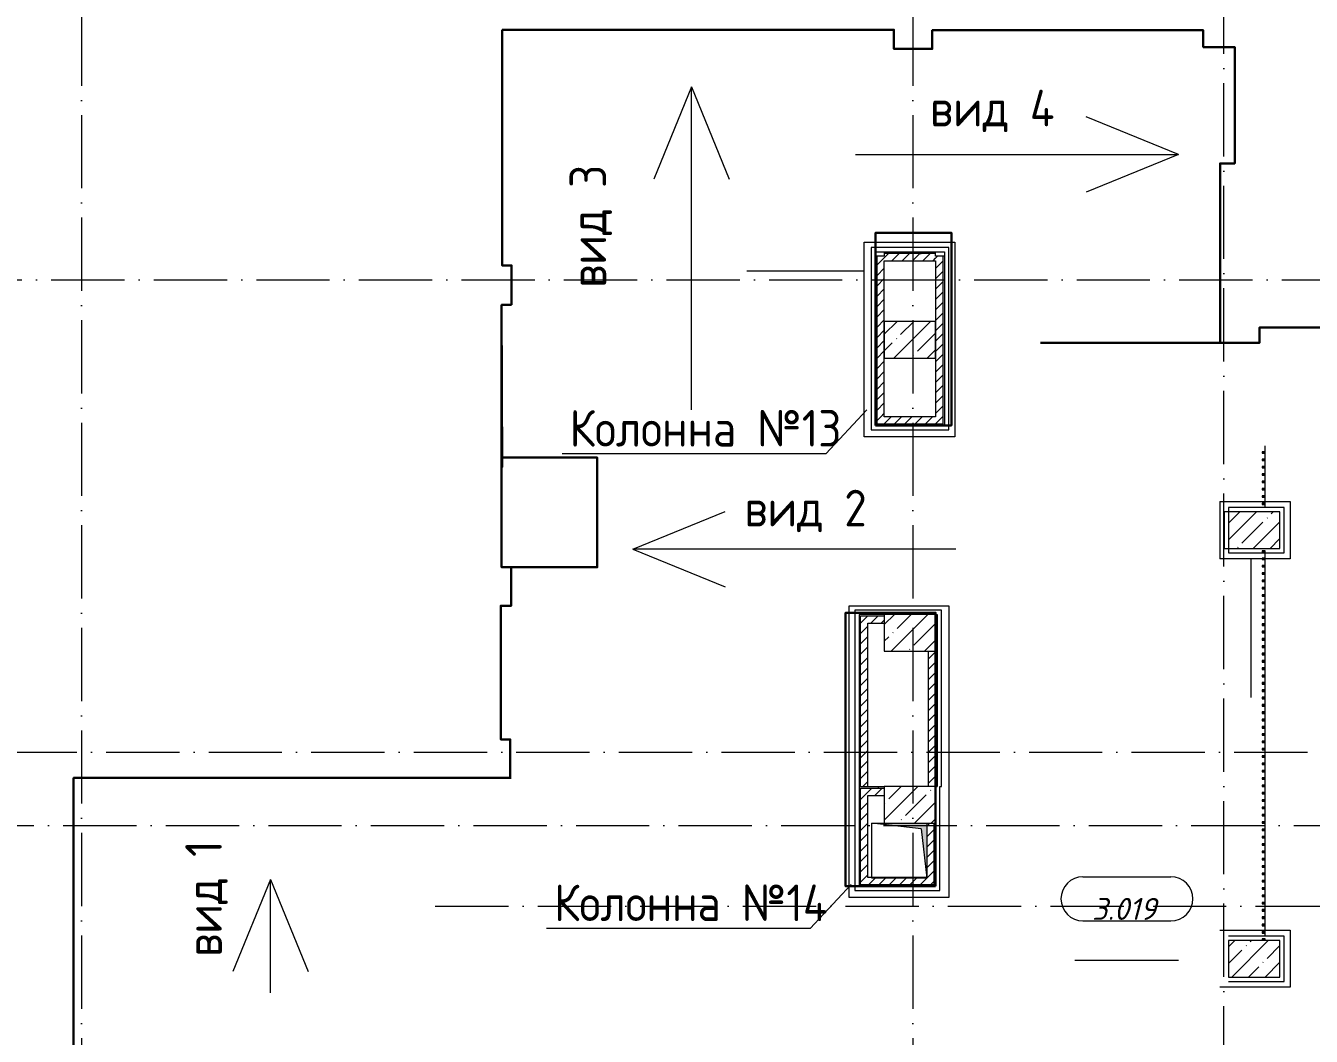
# Model space of a CAD drawing. Header units: millimetres. Extents: x 209 to 470115, y -86468 to 480215.
# Drawn here: x 363712 to 381264, y 455443 to 469239 of the extents above; entities that cross this region are included whole.
import ezdxf

# ---------------------------------------------------------------- set-up
doc = ezdxf.new("R2010")
doc.units = ezdxf.units.MM
doc.linetypes.add('50_200_ШТРИХ_1Т_ш5_п1_п1_', pattern=[1400, 1000, -200, 0, -200])
for name, color, linetype, lineweight, true_color in [('A-AREA-IDEN-1', 7, 'Continuous', 9, 0xaaaaaa), ('A-DETL-7', 7, 'Continuous', 20, 0x01a6fe), ('A-FLOR-1', 7, 'Continuous', 5, 0xc0c0c0), ('I-WALL-15', 7, 'Continuous', 5, 0x787878), ('M-EQPM-1', 7, 'Continuous', 9, 0xaaaaaa), ('M-EQPM-2', 7, 'Continuous', 9, 0xe2e2e2), ('Оси-3', 7, '50_200_ШТРИХ_1Т_ш5_п1_п1_', 9, 0xaaaaaa)]:
    doc.layers.add(name, color=color, linetype=linetype, lineweight=lineweight, true_color=true_color)
for name, color, linetype, lineweight in [('A-DETL-MEDM', 7, 'Continuous', 9), ('A-WALL', 7, 'Continuous', 5), ('A-WALL-FNSH-1', 7, 'Continuous', 5), ('I-WALL', 7, 'Continuous', 5), ('S-COLS', 7, 'Continuous', 9), ('S-COLS-1', 7, 'Continuous', 5), ('Ограждение', 7, 'Continuous', 9), ('Ограждение-1', 7, 'Continuous', 20), ('основной', 250, 'Continuous', 15), ('Основные линии', 7, 'Continuous', 30), ('осново', 7, 'Continuous', 30), ('Размеры', 7, 'Continuous', 15)]:
    doc.layers.add(name, color=color, linetype=linetype, lineweight=lineweight)
doc.styles.add('ISOCPEUR_I', font='isocpeui.ttf', dxfattribs={"height": 300})
doc.styles.add('СПДС', font='isocpeur.ttf', dxfattribs={"width": 0.9})
pattern_1 = [(0, (286584.25, 383020.87), (406.4, 101.6), [6.706, -298.094, 6.706, -298.094, -1625.6]), (0, (286584.25, 383020.87), (406.4, 101.6), [-609.6, 6.706, -602.894, 6.706, -298.094, -711.2]), (0, (286584.25, 383020.87), (406.4, 101.6), [-1524, 6.706, -196.494, 6.706, -501.294]), (120, (286736.65, 383071.67), (-291.18818, 301.15272), [6.706, -298.094, 6.706, -298.094, -1625.6]), (120, (286736.65, 383071.67), (-291.18818, 301.15272), [-609.6, 6.706, -602.894, 6.706, -298.094, -711.2]), (120, (286736.65, 383071.67), (-291.18818, 301.15272), [-1524, 6.706, -196.494, 6.706, -501.294]), (240, (286787.45, 383274.87), (-115.21182, -402.75272), [6.706, -298.094, 6.706, -298.094, -1625.6]), (240, (286787.45, 383274.87), (-115.21182, -402.75272), [-609.6, 6.706, -602.894, 6.706, -298.094, -711.2]), (240, (286787.45, 383274.87), (-115.21182, -402.75272), [-1524, 6.706, -196.494, 6.706, -501.294])]
pattern_2 = [(45, (286584.25, 383020.87), (-70.71068, 70.71068), [])]

# ---------------------------------------------------------------- blocks, each defined once
blk = doc.blocks.new('BSC_Колонна _Прямоугольная - 500х700-V242-АИ_План этажа_Стены_3')
at = {"layer": 'S-COLS-1'}
h = blk.add_hatch(dxfattribs=at)
h.set_pattern_fill('FP_170', color=256, style=0, pattern_type=2)
h.set_pattern_definition([(315, (-73481.04, 93900), (228.0985, 228.0985), []), (315, (-73481.04, 93671.9), (228.0985, 228.0985), [403.225, -80.645, 6.706, -73.939])])
h.paths.add_polyline_path([(-250, 350), (-250, -350), (250, -350), (250, 350), (86, 350)])
for p, q in [((250, 350), (-250, 350)), ((-250, 350), (-250, -350)), ((250, -350), (250, 350)), ((-250, -350), (250, -350))]:
    blk.add_line(p, q, dxfattribs=at)
blk = doc.blocks.new('BSC_Колонна _Прямоугольная - 500х700-V245-АИ_План этажа_Стены_3')
at = {"layer": 'S-COLS-1'}
h = blk.add_hatch(dxfattribs=at)
h.set_pattern_fill('FP_173', color=256, style=0, pattern_type=2)
h.set_pattern_definition([(315, (-79331.04, 93900), (228.0985, 228.0985), []), (315, (-79331.04, 93671.9), (228.0985, 228.0985), [403.225, -80.645, 6.706, -73.939])])
h.paths.add_polyline_path([(-250, 350), (-250, -350), (250, -350), (250, 350), (-101, 350)])
for p, q in [((250, 350), (-250, 350)), ((-250, 350), (-250, -350)), ((250, -350), (250, 350)), ((-250, -350), (250, -350))]:
    blk.add_line(p, q, dxfattribs=at)
blk = doc.blocks.new('BSC_Колонна _Прямоугольная - 500х700-V304-АИ_План этажа_Стены_3')
at = {"layer": 'S-COLS-1'}
h = blk.add_hatch(dxfattribs=at)
h.set_pattern_fill('FP_210', color=256, style=0, pattern_type=2)
h.set_pattern_definition([(315, (-75580.7, 89200), (228.0985, 228.0985), []), (315, (-75580.7, 88971.9), (228.0985, 228.0985), [403.225, -80.645, 6.706, -73.939])])
h.paths.add_polyline_path([(-250, 350), (-250, -350), (250, -350), (250, 350), (110, 350)])
for p, q in [((250, 350), (-250, 350)), ((250, -350), (250, 350)), ((-250, -230), (-250, -350)), ((-250, -350), (250, -350))]:
    blk.add_line(p, q, dxfattribs=at)
blk = doc.blocks.new('BSC_Колонна _Прямоугольная - 500х700-V305-АИ_План этажа_Стены_3')
at = {"layer": 'S-COLS-1'}
h = blk.add_hatch(dxfattribs=at)
h.set_pattern_fill('FP_211', color=256, style=0, pattern_type=2)
h.set_pattern_definition([(315, (-77930.7, 89200), (228.0985, 228.0985), []), (315, (-77930.7, 88971.9), (228.0985, 228.0985), [403.225, -80.645, 6.706, -73.939])])
h.paths.add_polyline_path([(-250, 350), (-250, -350), (250, -350), (250, 350)])
for p, q in [((250, 350), (-250, 350)), ((-250, 350), (-250, -350)), ((250, -350), (250, 350)), ((-250, -350), (250, -350))]:
    blk.add_line(p, q, dxfattribs=at)
blk = doc.blocks.new('Канал вертикальный прямоугольный - Шахта - значок проема-24087406-АИ_План этажа_Стены_3')
at = {"layer": 'M-EQPM-2'}
blk.add_hatch(color=256, dxfattribs=at).paths.add_polyline_path([(375, 375), (-375, 375), (-375, -375), (-300, 300)])
at = {"layer": 'M-EQPM-1'}
for p, q in [((-375, -375), (-375, 375)), ((-375, 375), (375, 375)), ((-300, 300), (375, 375)), ((375, 375), (375, -375)), ((-300, 300), (-375, -375)), ((375, -375), (-375, -375))]:
    blk.add_line(p, q, dxfattribs=at)
blk = doc.blocks.new('О_Балясина_Труба_ГОСТ 86452 - О_Балясина_Труба_ГОСТ 8645-68 2-26159581-АИ_План этажа_Стены_3')
at = {"layer": 'Ограждение-1'}
for p, q in [((10, 20), (-10, 20)), ((-10, 20), (-10, -20)), ((-7, -17), (-7, 17)), ((-7, 17), (7, 17)), ((7, 17), (7, -17)), ((10, -20), (10, 20)), ((-10, -20), (10, -20)), ((7, -17), (-7, -17))]:
    blk.add_line(p, q, dxfattribs=at)
blk = doc.blocks.new('О_Элемент ограждения_Обод_Труба_ГОСТ 86452 - О_Элемент ограждения_Обод_Труба_ГОСТ 8645-68 2-26160767-АИ_План этажа_Стены_3')
at = {"layer": 'Ограждение-1'}
for p, q in [((-5300, 20), (-5320, 20)), ((-5320, 20), (-5320, -20)), ((-5317, 17), (-5303, 17)), ((-5317, -17), (-5317, 17)), ((-5303, 17), (-5303, -17)), ((-5300, -20), (-5300, 20)), ((0, 20), (-20, 20)), ((-20, 20), (-20, -20)), ((-17, 17), (-3, 17)), ((-17, -17), (-17, 17)), ((-3, 17), (-3, -17)), ((-5320, -20), (-5300, -20)), ((-5303, -17), (-5317, -17)), ((-20, -20), (0, -20)), ((-3, -17), (-17, -17))]:
    blk.add_line(p, q, dxfattribs=at)
blk = doc.blocks.new('AAR_СКБ_Марка_помещения_1_5 ммп - Номер _ Площадь-27962135-АИ_План этажа_Стены_3')
at = {"layer": 'A-AREA-IDEN-1'}
for p, q in [((-2.987, 3), (3.013, 3)), ((-2.987, 0), (3.013, 0)), ((-3.532, -2.69), (3.532, -2.69))]:
    blk.add_line(p, q, dxfattribs=at)
for centre, start, end in [((-2.987, 1.5), 90, 270), ((3.013, 1.5), 270, 90)]:
    blk.add_arc(centre, 1.5, start, end, dxfattribs=at)

msp = doc.modelspace()

# ---------------------------------------------------------------- hatches: boundary and pattern name
at = {"layer": 'I-WALL'}
h = msp.add_hatch(dxfattribs=at)
h.set_pattern_fill('FP_5', color=256, style=0, pattern_type=2)
h.set_pattern_definition(pattern_2)
h.paths.add_polyline_path([(375334.2, 463901.6), (375434.2, 463901.6), (375434.2, 466091.6), (375334.2, 466091.6), (375334.2, 464374.9)])
h = msp.add_hatch(dxfattribs=at)
h.set_pattern_fill('FP_5', color=256, style=0, pattern_type=2)
h.set_pattern_definition(pattern_2)
h.paths.add_polyline_path([(375434.2, 466031.6), (376134.2, 466031.6), (376134.2, 466131.6), (375434.2, 466131.6), (375434.2, 466091.6)])
h = msp.add_hatch(dxfattribs=at)
h.set_pattern_fill('FP_5', color=256, style=0, pattern_type=2)
h.set_pattern_definition(pattern_2)
h.paths.add_polyline_path([(376134.2, 463801.6), (376234.2, 463801.6), (376234.2, 466091.6), (376134.2, 466091.6), (376134.2, 463901.6)])
h = msp.add_hatch(dxfattribs=at)
h.set_pattern_fill('FP_5', color=256, style=0, pattern_type=2)
h.set_pattern_definition(pattern_2)
h.paths.add_polyline_path([(376134.2, 463801.6), (376134.2, 463901.6), (375334.2, 463901.6), (375334.2, 463801.6)])
h = msp.add_hatch(dxfattribs=at)
h.set_pattern_fill('FP_5', color=256, style=0, pattern_type=2)
h.set_pattern_definition(pattern_2)
h.paths.add_polyline_path([(375110.4, 458851.6), (375210.4, 458851.6), (375210.4, 461181.6), (375110.4, 461181.6), (375110.4, 460127.5)])
h = msp.add_hatch(dxfattribs=at)
h.set_pattern_fill('FP_5', color=256, style=0, pattern_type=2)
h.set_pattern_definition(pattern_2)
h.paths.add_polyline_path([(375434.2, 461081.6), (375434.2, 461181.6), (375210.4, 461181.6), (375210.4, 461081.6)])
h = msp.add_hatch(dxfattribs=at)
h.set_pattern_fill('FP_5', color=256, style=0, pattern_type=2)
h.set_pattern_definition(pattern_2)
h.paths.add_polyline_path([(376134.2, 458851.6), (376134.2, 460701.6), (376034.2, 460701.6), (376034.2, 458851.6)])
h = msp.add_hatch(dxfattribs=at)
h.set_pattern_fill('FP_5', color=256, style=0, pattern_type=2)
h.set_pattern_definition(pattern_2)
h.paths.add_polyline_path([(375434.2, 458731.6), (375434.2, 458831.6), (375110.4, 458831.6), (375110.4, 458731.6), (375210.4, 458731.6)])
h = msp.add_hatch(dxfattribs=at)
h.set_pattern_fill('FP_5', color=256, style=0, pattern_type=2)
h.set_pattern_definition(pattern_2)
h.paths.add_polyline_path([(375110.4, 457511.9), (375210.4, 457511.9), (375210.4, 458731.6), (375110.4, 458731.6), (375110.4, 458711.7)])
h = msp.add_hatch(dxfattribs=at)
h.set_pattern_fill('FP_5', color=256, style=0, pattern_type=2)
h.set_pattern_definition(pattern_2)
h.paths.add_polyline_path([(376114.2, 457611.9), (376114.2, 458351.6), (376014.2, 458351.6), (376014.2, 457611.9)])
h = msp.add_hatch(dxfattribs=at)
h.set_pattern_fill('FP_5', color=256, style=0, pattern_type=2)
h.set_pattern_definition(pattern_2)
h.paths.add_polyline_path([(375939.2, 457511.9), (376114.2, 457511.9), (376114.2, 457611.9), (376014.2, 457611.9), (376013.1, 457611.9), (375210.4, 457611.9), (375210.4, 457511.9)])
at = {"layer": 'I-WALL-15'}
h = msp.add_hatch(dxfattribs=at)
h.set_pattern_fill('FP_3', color=256, style=0, pattern_type=2)
h.set_pattern_definition(pattern_1)
h.paths.add_polyline_path([(375334.2, 463801.6), (375334.2, 466091.6), (375314.2, 466091.6), (375314.2, 463801.6)])
h = msp.add_hatch(dxfattribs=at)
h.set_pattern_fill('FP_3', color=256, style=0, pattern_type=2)
h.set_pattern_definition(pattern_1)
h.paths.add_polyline_path([(376134.2, 466131.6), (376134.2, 466151.6), (375434.2, 466151.6), (375434.2, 466131.6)])
h = msp.add_hatch(dxfattribs=at)
h.set_pattern_fill('FP_3', color=256, style=0, pattern_type=2)
h.set_pattern_definition(pattern_1)
h.paths.add_polyline_path([(376254.2, 463781.6), (376254.2, 466091.6), (376234.2, 466091.6), (376234.2, 463781.6)])
h = msp.add_hatch(dxfattribs=at)
h.set_pattern_fill('FP_3', color=256, style=0, pattern_type=2)
h.set_pattern_definition(pattern_1)
h.paths.add_polyline_path([(375314.2, 463781.6), (376234.2, 463781.6), (376234.2, 463801.6), (375314.2, 463801.6)])
h = msp.add_hatch(dxfattribs=at)
h.set_pattern_fill('FP_3', color=256, style=0, pattern_type=2)
h.set_pattern_definition(pattern_1)
h.paths.add_polyline_path([(375110.4, 458851.6), (375110.4, 461201.6), (375090.4, 461201.6), (375090.4, 458851.6)])
h = msp.add_hatch(dxfattribs=at)
h.set_pattern_fill('FP_3', color=256, style=0, pattern_type=2)
h.set_pattern_definition(pattern_1)
h.paths.add_polyline_path([(375110.4, 461181.6), (375434.2, 461181.6), (375434.2, 461201.6), (375110.4, 461201.6)])
h = msp.add_hatch(dxfattribs=at)
h.set_pattern_fill('FP_3', color=256, style=0, pattern_type=2)
h.set_pattern_definition(pattern_1)
h.paths.add_polyline_path([(376154.2, 458851.6), (376154.2, 461141.6), (376134.2, 461141.6), (376134.2, 458851.6)])
h = msp.add_hatch(dxfattribs=at)
h.set_pattern_fill('FP_3', color=256, style=0, pattern_type=2)
h.set_pattern_definition(pattern_1)
h.paths.add_polyline_path([(375434.2, 458831.6), (375434.2, 458851.6), (375090.4, 458851.6), (375090.4, 458831.6), (375110.4, 458831.6)])
h = msp.add_hatch(dxfattribs=at)
h.set_pattern_fill('FP_3', color=256, style=0, pattern_type=2)
h.set_pattern_definition(pattern_1)
h.paths.add_polyline_path([(375110.4, 457491.9), (375110.4, 458831.6), (375090.4, 458831.6), (375090.4, 457491.9)])
h = msp.add_hatch(dxfattribs=at)
h.set_pattern_fill('FP_3', color=256, style=0, pattern_type=2)
h.set_pattern_definition(pattern_1)
h.paths.add_polyline_path([(376114.2, 457511.9), (376134.2, 457511.9), (376134.2, 458351.6), (376114.2, 458351.6), (376114.2, 457611.9)])
h = msp.add_hatch(dxfattribs=at)
h.set_pattern_fill('FP_3', color=256, style=0, pattern_type=2)
h.set_pattern_definition(pattern_1)
h.paths.add_polyline_path([(375110.4, 457491.9), (376134.2, 457491.9), (376134.2, 457511.9), (375110.4, 457511.9)])
at = {"layer": 'S-COLS-1'}
h = msp.add_hatch(dxfattribs=at)
h.set_pattern_fill('FP_1', color=256, style=0, pattern_type=2)
h.set_pattern_definition([(45, (286584.25, 383020.87), (-228.0985, 228.0985), []), (45, (286812.35, 383020.87), (-228.0985, 228.0985), [403.225, -80.645, 6.706, -73.939])])
h.paths.add_polyline_path([(376134.2, 464701.6), (376134.2, 465201.6), (375434.2, 465201.6), (375434.2, 464701.6)])

# ---------------------------------------------------------------- linework, layer by layer
at = {"lineweight": 30}
for points in [[(380018.5, 464910.5), (380018.5, 467360.5), (380038.5, 467360.5), (380218.5, 467360.5), (380218.5, 468947.5), (380018.5, 468947.5), (379788.5, 468947.5), (379788.5, 469177.5), (376088.5, 469177.5), (376088.5, 468921.5), (375564.5, 468921.5), (375564.5, 469184.5), (370214.5, 469184.5)], [(370214.5, 469184.5), (370214.5, 465967.5), (370344.5, 465967.5), (370344.5, 465427.5)], [(370344.5, 465427.5), (370209.5, 465427.5), (370209.5, 461846.5), (370210.5, 461846.5)], [(370209.5, 465427.5), (370216.8, 463214.5), (370214.5, 463344.4), (371514.5, 463344.4), (371514.5, 461846.5), (370339.5, 461846.5)], [(387530.5, 465120.5), (380558.5, 465120.5), (380558.5, 464910.5), (380018.5, 464910.5), (377568.5, 464910.5)], [(370209.5, 461846.5), (370339.5, 461846.5), (370339.5, 461321.5), (370326.5, 461321.5), (370196.5, 461321.5), (370196.5, 459495.5), (370326.5, 459495.5), (370326.5, 458970.5), (370196.5, 458970.5)], [(370339.5, 458970.5), (364365.5, 458970.5), (364365.5, 454049.5), (364907.5, 454049.5), (364907.5, 453492.5), (364365.5, 453492.5), (364365.5, 450860.5)]]:
    msp.add_lwpolyline(points, dxfattribs=at)
for points in [[(375314.2, 463781.6), (376350.2, 463781.6), (376350.2, 466413.6), (375314.2, 466413.6)], [(376134.2, 457491.9), (374904.2, 457491.9), (374904.2, 461225.9), (376134.2, 461225.9)]]:
    msp.add_lwpolyline(points, close=True, dxfattribs=at)
at = {"layer": 'A-DETL-7'}
for p, q in [((375157.4, 466285.1), (376397.4, 466285.1)), ((375157.4, 463625.1), (375157.4, 466285.1)), ((376397.4, 466285.1), (376397.4, 463625.1)), ((376397.4, 463625.1), (375157.4, 463625.1)), ((380013.8, 462741.9), (380974.2, 462741.9)), ((380013.8, 462741.9), (380013.8, 461961.9)), ((380974.2, 462741.9), (380974.2, 461961.9)), ((380974.2, 461961.9), (380013.8, 461961.9)), ((374955, 461319.7), (376315, 461319.7)), ((374955, 457339.7), (374955, 461319.7)), ((376315, 461319.7), (376315, 457339.7)), ((376315, 457339.7), (374955, 457339.7)), ((380013.8, 456891.9), (380974.2, 456891.9)), ((380974.2, 456891.9), (380974.2, 456111.9)), ((380974.2, 456111.9), (380013.8, 456111.9))]:
    msp.add_line(p, q, dxfattribs=at)
at = {"layer": 'A-DETL-MEDM'}
for p, q in [((373557.4, 465892.2), (375157.4, 465892.2)), ((380444.2, 460066.6), (380444.2, 461961.9))]:
    msp.add_line(p, q, dxfattribs=at)
at = {"layer": 'A-FLOR-1'}
for p, q in [((380634.2, 463421.6), (380634.2, 463501.6)), ((380634.2, 463321.6), (380634.2, 463401.6)), ((380634.2, 463221.6), (380634.2, 463301.6)), ((380634.2, 463121.6), (380634.2, 463201.6)), ((380634.2, 463021.6), (380634.2, 463101.6)), ((380634.2, 462921.6), (380634.2, 463001.6)), ((380634.2, 462821.6), (380634.2, 462901.6)), ((380634.2, 462721.6), (380634.2, 462801.6)), ((380634.2, 462661.9), (380634.2, 462701.6)), ((380634.2, 461971.6), (380634.2, 462041.9)), ((380634.2, 461871.6), (380634.2, 461951.6)), ((380634.2, 461771.6), (380634.2, 461851.6)), ((380634.2, 461671.6), (380634.2, 461751.6)), ((380634.2, 461571.6), (380634.2, 461651.6)), ((380634.2, 461471.6), (380634.2, 461551.6)), ((380634.2, 461371.6), (380634.2, 461451.6)), ((380634.2, 461271.6), (380634.2, 461351.6)), ((380634.2, 461171.6), (380634.2, 461251.6)), ((380634.2, 461071.6), (380634.2, 461151.6)), ((380634.2, 460971.6), (380634.2, 461051.6)), ((380634.2, 460871.6), (380634.2, 460951.6)), ((380634.2, 460771.6), (380634.2, 460851.6)), ((380634.2, 460671.6), (380634.2, 460751.6)), ((380634.2, 460571.6), (380634.2, 460651.6)), ((380634.2, 460471.6), (380634.2, 460551.6)), ((380634.2, 460371.6), (380634.2, 460451.6)), ((380634.2, 460271.6), (380634.2, 460351.6)), ((380634.2, 460171.6), (380634.2, 460251.6)), ((380634.2, 460071.6), (380634.2, 460151.6)), ((380634.2, 459971.6), (380634.2, 460051.6)), ((380634.2, 459871.6), (380634.2, 459951.6)), ((380634.2, 459773.5), (380634.2, 459851.6)), ((380634.2, 459671.6), (380634.2, 459751.6)), ((380634.2, 459571.6), (380634.2, 459651.6)), ((380634.2, 459471.6), (380634.2, 459551.6)), ((380634.2, 459371.6), (380634.2, 459451.6)), ((380634.2, 459271.6), (380634.2, 459351.6)), ((380634.2, 459171.6), (380634.2, 459251.6)), ((380634.2, 459071.6), (380634.2, 459151.6)), ((380634.2, 458971.6), (380634.2, 459051.6)), ((380634.2, 458871.6), (380634.2, 458951.6)), ((380634.2, 458771.6), (380634.2, 458851.6)), ((380634.2, 458671.6), (380634.2, 458751.6)), ((380634.2, 458571.6), (380634.2, 458651.6)), ((380634.2, 458471.6), (380634.2, 458551.6)), ((380634.2, 458371.6), (380634.2, 458451.6)), ((380634.2, 458271.6), (380634.2, 458351.6)), ((380634.2, 458171.6), (380634.2, 458251.6)), ((380634.2, 458071.6), (380634.2, 458151.6)), ((380634.2, 457971.6), (380634.2, 458051.6)), ((380634.2, 457871.6), (380634.2, 457951.6)), ((380634.2, 457771.6), (380634.2, 457851.6)), ((380634.2, 457671.6), (380634.2, 457751.6)), ((380634.2, 457571.6), (380634.2, 457649.9)), ((380634.2, 457471.6), (380634.2, 457551.6)), ((380634.2, 457371.6), (380634.2, 457451.6)), ((380634.2, 457271.6), (380634.2, 457351.6)), ((380634.2, 457171.6), (380634.2, 457251.6)), ((380634.2, 457071.6), (380634.2, 457151.6)), ((380634.2, 456971.6), (380634.2, 457051.6)), ((380634.2, 456871.6), (380634.2, 456951.6)), ((380634.2, 456811.9), (380634.2, 456851.6))]:
    msp.add_line(p, q, dxfattribs=at)
at = {"layer": 'A-WALL'}
for p, q in [((375254.2, 466211.6), (375254.2, 463721.6)), ((376314.2, 466211.6), (375254.2, 466211.6)), ((376314.2, 463721.6), (376314.2, 466211.6)), ((375314.2, 463781.6), (375314.2, 466151.6)), ((375314.2, 466151.6), (376254.2, 466151.6)), ((375334.2, 463801.6), (375334.2, 466091.6)), ((376134.2, 466131.6), (375434.2, 466131.6)), ((376234.2, 466091.6), (376234.2, 463801.6)), ((376254.2, 466151.6), (376254.2, 463781.6)), ((376234.2, 463801.6), (375334.2, 463801.6)), ((375254.2, 463721.6), (376314.2, 463721.6)), ((380074.2, 462601.9), (380074.2, 462101.9)), ((380134.2, 462601.9), (380074.2, 462601.9)), ((380894.2, 462661.9), (380134.2, 462661.9)), ((380134.2, 462661.9), (380134.2, 462601.9)), ((380894.2, 462041.9), (380894.2, 462661.9)), ((380074.2, 462101.9), (380134.2, 462101.9)), ((380134.2, 462101.9), (380134.2, 462041.9)), ((380134.2, 462041.9), (380894.2, 462041.9)), ((375030.4, 461261.6), (375030.4, 457431.9)), ((376214.2, 461261.6), (375030.4, 461261.6)), ((375110.4, 461181.6), (375434.2, 461181.6)), ((375110.4, 458851.6), (375110.4, 461181.6)), ((376134.2, 461201.6), (376154.2, 461201.6)), ((376154.2, 461201.6), (376154.2, 458851.6)), ((376214.2, 458851.6), (376214.2, 461261.6)), ((376134.2, 460701.6), (376134.2, 458851.6)), ((375110.4, 458831.6), (375434.2, 458831.6)), ((375110.4, 457511.9), (375110.4, 458831.6)), ((376194.2, 457431.9), (376194.2, 458851.6)), ((376194.2, 458851.6), (376214.2, 458851.6)), ((376114.2, 457511.9), (376114.2, 458351.6)), ((376134.2, 458351.6), (376134.2, 457491.9)), ((375030.4, 457431.9), (376194.2, 457431.9)), ((376134.2, 457491.9), (375090.4, 457491.9)), ((376114.2, 457511.9), (375110.4, 457511.9)), ((380894.2, 456811.9), (380134.2, 456811.9)), ((380894.2, 456191.9), (380894.2, 456811.9)), ((380134.2, 456191.9), (380894.2, 456191.9))]:
    msp.add_line(p, q, dxfattribs=at)
at = {"layer": 'A-WALL-FNSH-1'}
for p, q in [((375434.2, 466091.6), (375314.2, 466091.6)), ((375434.2, 466151.6), (375434.2, 466091.6)), ((375434.2, 463901.6), (375434.2, 466031.6)), ((375434.2, 466031.6), (376134.2, 466031.6)), ((376134.2, 466091.6), (376134.2, 466151.6)), ((376254.2, 466091.6), (376134.2, 466091.6)), ((376134.2, 466031.6), (376134.2, 463901.6)), ((376134.2, 463901.6), (375434.2, 463901.6)), ((375314.2, 463781.6), (376254.2, 463781.6)), ((375434.2, 461201.6), (375090.4, 461201.6)), ((375090.4, 461201.6), (375090.4, 457491.9)), ((376154.2, 461141.6), (376134.2, 461141.6)), ((375210.4, 461081.6), (375434.2, 461081.6)), ((375210.4, 458851.6), (375210.4, 461081.6)), ((376034.2, 460701.6), (376034.2, 458851.6)), ((375090.4, 458851.6), (375434.2, 458851.6)), ((376134.2, 458851.6), (376154.2, 458851.6)), ((375210.4, 458731.6), (375434.2, 458731.6)), ((375210.4, 457611.9), (375210.4, 458731.6)), ((376013.1, 457611.9), (375210.4, 457611.9))]:
    msp.add_line(p, q, dxfattribs=at)
at = {"layer": 'S-COLS-1'}
for p, q in [((376134.2, 465201.6), (375434.2, 465201.6)), ((375434.2, 465201.6), (375434.2, 464701.6)), ((376134.2, 464701.6), (376134.2, 465201.6)), ((375434.2, 464701.6), (376134.2, 464701.6))]:
    msp.add_line(p, q, dxfattribs=at)
at = {"layer": 'Оси-3'}
for p, q in [((364471.4, 475019.8), (364471.4, 393069.9)), ((375821.4, 475019.8), (375821.4, 377849.1)), ((380071.4, 377849.1), (380071.4, 475019.8)), ((281454.1, 465769.5), (391439.4, 465769.5)), ((335407.4, 459319.9), (391439.4, 459319.9)), ((323621.4, 458319.9), (391439.4, 458319.9)), ((369302.7, 457219.9), (391439.4, 457219.9))]:
    msp.add_line(p, q, dxfattribs=at)
at = {"layer": 'основной', "lineweight": 15}
for points in [[(375194.3, 463993.4), (374633.7, 463393.4), (371033.7, 463393.4)], [(374983.5, 457515.1), (374422.9, 456915.1), (370822.9, 456915.1)]]:
    msp.add_lwpolyline(points, dxfattribs=at)
at = {"layer": 'Размеры'}
for points in [[(372801.5, 468403.5), (372287.9, 467144.9)], [(372801.5, 463993.4), (372801.5, 468403.5)], [(372801.5, 468403.5), (373315.1, 467144.9)], [(379450, 467480.2), (378191.4, 467993.8)], [(375039.9, 467480.2), (379450, 467480.2)], [(379450, 467480.2), (378191.4, 466966.6)], [(372002.3, 462092.8), (373260.9, 462606.4)], [(376412.4, 462092.8), (372002.3, 462092.8)], [(372002.3, 462092.8), (373260.9, 461579.2)], [(367054, 457584.9), (366540.4, 456326.3)], [(367054, 456037.1), (367054, 457584.9)], [(367054, 457584.9), (367567.6, 456326.3)]]:
    msp.add_lwpolyline(points, dxfattribs=at)

# ---------------------------------------------------------------- block references
at = {"layer": 'A-AREA-IDEN-1', "xscale": 199.9999999999999, "yscale": 199.9999999999999, "zscale": 199.9999999999999}
msp.add_blockref('AAR_СКБ_Марка_помещения_1_5 ммп - Номер _ Площадь-27962135-АИ_План этажа_Стены_3', (378743.2, 457019.6), dxfattribs=at)
at = {"layer": 'M-EQPM-1', "rotation": 269.9999999999989}
msp.add_blockref('Канал вертикальный прямоугольный - Шахта - значок проема-24087406-АИ_План этажа_Стены_3', (375639.2, 457976.6), dxfattribs=at)
at = {"layer": 'S-COLS', "rotation": 89.9999999999999}
for name, p in [('BSC_Колонна _Прямоугольная - 500х700-V245-АИ_План этажа_Стены_3', (380484.2, 462351.9)), ('BSC_Колонна _Прямоугольная - 500х700-V305-АИ_План этажа_Стены_3', (375784.2, 460951.6)), ('BSC_Колонна _Прямоугольная - 500х700-V304-АИ_План этажа_Стены_3', (375784.2, 458601.6)), ('BSC_Колонна _Прямоугольная - 500х700-V242-АИ_План этажа_Стены_3', (380484.2, 456501.9))]:
    msp.add_blockref(name, p, dxfattribs=at)
at = {"layer": 'Ограждение'}
for name, p, rotation in [('О_Балясина_Труба_ГОСТ 86452 - О_Балясина_Труба_ГОСТ 8645-68 2-26159581-АИ_План этажа_Стены_3', (380614.2, 463411.6), 90.00000000000024), ('О_Балясина_Труба_ГОСТ 86452 - О_Балясина_Труба_ГОСТ 8645-68 2-26159581-АИ_План этажа_Стены_3', (380614.2, 463311.6), 90.00000000000024), ('О_Балясина_Труба_ГОСТ 86452 - О_Балясина_Труба_ГОСТ 8645-68 2-26159581-АИ_План этажа_Стены_3', (380614.2, 463211.6), 90.00000000000024), ('О_Балясина_Труба_ГОСТ 86452 - О_Балясина_Труба_ГОСТ 8645-68 2-26159581-АИ_План этажа_Стены_3', (380614.2, 463111.6), 90.00000000000024), ('О_Балясина_Труба_ГОСТ 86452 - О_Балясина_Труба_ГОСТ 8645-68 2-26159581-АИ_План этажа_Стены_3', (380614.2, 463011.6), 90.00000000000024), ('О_Балясина_Труба_ГОСТ 86452 - О_Балясина_Труба_ГОСТ 8645-68 2-26159581-АИ_План этажа_Стены_3', (380614.2, 462911.6), 90.00000000000024), ('О_Балясина_Труба_ГОСТ 86452 - О_Балясина_Труба_ГОСТ 8645-68 2-26159581-АИ_План этажа_Стены_3', (380614.2, 462811.6), 90.00000000000024), ('О_Балясина_Труба_ГОСТ 86452 - О_Балясина_Труба_ГОСТ 8645-68 2-26159581-АИ_План этажа_Стены_3', (380614.2, 462711.6), 90.00000000000024), ('О_Элемент ограждения_Обод_Труба_ГОСТ 86452 - О_Элемент ограждения_Обод_Труба_ГОСТ 8645-68 2-26160767-АИ_План этажа_Стены_3', (380614.2, 456751.6), 270.0000000000001), ('О_Балясина_Труба_ГОСТ 86452 - О_Балясина_Труба_ГОСТ 8645-68 2-26159581-АИ_План этажа_Стены_3', (380614.2, 461961.6), 90.00000000000024), ('О_Балясина_Труба_ГОСТ 86452 - О_Балясина_Труба_ГОСТ 8645-68 2-26159581-АИ_План этажа_Стены_3', (380614.2, 461861.6), 90.00000000000024), ('О_Балясина_Труба_ГОСТ 86452 - О_Балясина_Труба_ГОСТ 8645-68 2-26159581-АИ_План этажа_Стены_3', (380614.2, 461761.6), 90.00000000000024), ('О_Балясина_Труба_ГОСТ 86452 - О_Балясина_Труба_ГОСТ 8645-68 2-26159581-АИ_План этажа_Стены_3', (380614.2, 461661.6), 90.00000000000024), ('О_Балясина_Труба_ГОСТ 86452 - О_Балясина_Труба_ГОСТ 8645-68 2-26159581-АИ_План этажа_Стены_3', (380614.2, 461561.6), 90.00000000000024), ('О_Балясина_Труба_ГОСТ 86452 - О_Балясина_Труба_ГОСТ 8645-68 2-26159581-АИ_План этажа_Стены_3', (380614.2, 461461.6), 90.00000000000024), ('О_Балясина_Труба_ГОСТ 86452 - О_Балясина_Труба_ГОСТ 8645-68 2-26159581-АИ_План этажа_Стены_3', (380614.2, 461361.6), 90.00000000000024), ('О_Балясина_Труба_ГОСТ 86452 - О_Балясина_Труба_ГОСТ 8645-68 2-26159581-АИ_План этажа_Стены_3', (380614.2, 461261.6), 90.00000000000024), ('О_Балясина_Труба_ГОСТ 86452 - О_Балясина_Труба_ГОСТ 8645-68 2-26159581-АИ_План этажа_Стены_3', (380614.2, 461161.6), 90.00000000000024), ('О_Балясина_Труба_ГОСТ 86452 - О_Балясина_Труба_ГОСТ 8645-68 2-26159581-АИ_План этажа_Стены_3', (380614.2, 461061.6), 90.00000000000024), ('О_Балясина_Труба_ГОСТ 86452 - О_Балясина_Труба_ГОСТ 8645-68 2-26159581-АИ_План этажа_Стены_3', (380614.2, 460961.6), 90.00000000000024), ('О_Балясина_Труба_ГОСТ 86452 - О_Балясина_Труба_ГОСТ 8645-68 2-26159581-АИ_План этажа_Стены_3', (380614.2, 460861.6), 90.00000000000024), ('О_Балясина_Труба_ГОСТ 86452 - О_Балясина_Труба_ГОСТ 8645-68 2-26159581-АИ_План этажа_Стены_3', (380614.2, 460761.6), 90.00000000000024), ('О_Балясина_Труба_ГОСТ 86452 - О_Балясина_Труба_ГОСТ 8645-68 2-26159581-АИ_План этажа_Стены_3', (380614.2, 460661.6), 90.00000000000024), ('О_Балясина_Труба_ГОСТ 86452 - О_Балясина_Труба_ГОСТ 8645-68 2-26159581-АИ_План этажа_Стены_3', (380614.2, 460561.6), 90.00000000000024), ('О_Балясина_Труба_ГОСТ 86452 - О_Балясина_Труба_ГОСТ 8645-68 2-26159581-АИ_План этажа_Стены_3', (380614.2, 460461.6), 90.00000000000024), ('О_Балясина_Труба_ГОСТ 86452 - О_Балясина_Труба_ГОСТ 8645-68 2-26159581-АИ_План этажа_Стены_3', (380614.2, 460361.6), 90.00000000000024), ('О_Балясина_Труба_ГОСТ 86452 - О_Балясина_Труба_ГОСТ 8645-68 2-26159581-АИ_План этажа_Стены_3', (380614.2, 460261.6), 90.00000000000024), ('О_Балясина_Труба_ГОСТ 86452 - О_Балясина_Труба_ГОСТ 8645-68 2-26159581-АИ_План этажа_Стены_3', (380614.2, 460161.6), 90.00000000000024), ('О_Балясина_Труба_ГОСТ 86452 - О_Балясина_Труба_ГОСТ 8645-68 2-26159581-АИ_План этажа_Стены_3', (380614.2, 460061.6), 90.00000000000024), ('О_Балясина_Труба_ГОСТ 86452 - О_Балясина_Труба_ГОСТ 8645-68 2-26159581-АИ_План этажа_Стены_3', (380614.2, 459961.6), 90.00000000000024), ('О_Балясина_Труба_ГОСТ 86452 - О_Балясина_Труба_ГОСТ 8645-68 2-26159581-АИ_План этажа_Стены_3', (380614.2, 459861.6), 90.00000000000024), ('О_Балясина_Труба_ГОСТ 86452 - О_Балясина_Труба_ГОСТ 8645-68 2-26159581-АИ_План этажа_Стены_3', (380614.2, 459761.6), 90.00000000000024), ('О_Балясина_Труба_ГОСТ 86452 - О_Балясина_Труба_ГОСТ 8645-68 2-26159581-АИ_План этажа_Стены_3', (380614.2, 459661.6), 90.00000000000024), ('О_Балясина_Труба_ГОСТ 86452 - О_Балясина_Труба_ГОСТ 8645-68 2-26159581-АИ_План этажа_Стены_3', (380614.2, 459561.6), 90.00000000000024), ('О_Балясина_Труба_ГОСТ 86452 - О_Балясина_Труба_ГОСТ 8645-68 2-26159581-АИ_План этажа_Стены_3', (380614.2, 459461.6), 90.00000000000024), ('О_Балясина_Труба_ГОСТ 86452 - О_Балясина_Труба_ГОСТ 8645-68 2-26159581-АИ_План этажа_Стены_3', (380614.2, 459361.6), 90.00000000000024), ('О_Балясина_Труба_ГОСТ 86452 - О_Балясина_Труба_ГОСТ 8645-68 2-26159581-АИ_План этажа_Стены_3', (380614.2, 459261.6), 90.00000000000024), ('О_Балясина_Труба_ГОСТ 86452 - О_Балясина_Труба_ГОСТ 8645-68 2-26159581-АИ_План этажа_Стены_3', (380614.2, 459161.6), 90.00000000000024), ('О_Балясина_Труба_ГОСТ 86452 - О_Балясина_Труба_ГОСТ 8645-68 2-26159581-АИ_План этажа_Стены_3', (380614.2, 459061.6), 90.00000000000024), ('О_Балясина_Труба_ГОСТ 86452 - О_Балясина_Труба_ГОСТ 8645-68 2-26159581-АИ_План этажа_Стены_3', (380614.2, 458961.6), 90.00000000000024), ('О_Балясина_Труба_ГОСТ 86452 - О_Балясина_Труба_ГОСТ 8645-68 2-26159581-АИ_План этажа_Стены_3', (380614.2, 458861.6), 90.00000000000024), ('О_Балясина_Труба_ГОСТ 86452 - О_Балясина_Труба_ГОСТ 8645-68 2-26159581-АИ_План этажа_Стены_3', (380614.2, 458761.6), 90.00000000000024), ('О_Балясина_Труба_ГОСТ 86452 - О_Балясина_Труба_ГОСТ 8645-68 2-26159581-АИ_План этажа_Стены_3', (380614.2, 458661.6), 90.00000000000024), ('О_Балясина_Труба_ГОСТ 86452 - О_Балясина_Труба_ГОСТ 8645-68 2-26159581-АИ_План этажа_Стены_3', (380614.2, 458561.6), 90.00000000000024), ('О_Балясина_Труба_ГОСТ 86452 - О_Балясина_Труба_ГОСТ 8645-68 2-26159581-АИ_План этажа_Стены_3', (380614.2, 458461.6), 90.00000000000024), ('О_Балясина_Труба_ГОСТ 86452 - О_Балясина_Труба_ГОСТ 8645-68 2-26159581-АИ_План этажа_Стены_3', (380614.2, 458361.6), 90.00000000000024), ('О_Балясина_Труба_ГОСТ 86452 - О_Балясина_Труба_ГОСТ 8645-68 2-26159581-АИ_План этажа_Стены_3', (380614.2, 458261.6), 90.00000000000024), ('О_Балясина_Труба_ГОСТ 86452 - О_Балясина_Труба_ГОСТ 8645-68 2-26159581-АИ_План этажа_Стены_3', (380614.2, 458161.6), 90.00000000000024), ('О_Балясина_Труба_ГОСТ 86452 - О_Балясина_Труба_ГОСТ 8645-68 2-26159581-АИ_План этажа_Стены_3', (380614.2, 458061.6), 90.00000000000024), ('О_Балясина_Труба_ГОСТ 86452 - О_Балясина_Труба_ГОСТ 8645-68 2-26159581-АИ_План этажа_Стены_3', (380614.2, 457961.6), 90.00000000000024), ('О_Балясина_Труба_ГОСТ 86452 - О_Балясина_Труба_ГОСТ 8645-68 2-26159581-АИ_План этажа_Стены_3', (380614.2, 457861.6), 90.00000000000024), ('О_Балясина_Труба_ГОСТ 86452 - О_Балясина_Труба_ГОСТ 8645-68 2-26159581-АИ_План этажа_Стены_3', (380614.2, 457761.6), 90.00000000000024), ('О_Балясина_Труба_ГОСТ 86452 - О_Балясина_Труба_ГОСТ 8645-68 2-26159581-АИ_План этажа_Стены_3', (380614.2, 457661.6), 90.00000000000024), ('О_Балясина_Труба_ГОСТ 86452 - О_Балясина_Труба_ГОСТ 8645-68 2-26159581-АИ_План этажа_Стены_3', (380614.2, 457561.6), 90.00000000000024), ('О_Балясина_Труба_ГОСТ 86452 - О_Балясина_Труба_ГОСТ 8645-68 2-26159581-АИ_План этажа_Стены_3', (380614.2, 457461.6), 90.00000000000024), ('О_Балясина_Труба_ГОСТ 86452 - О_Балясина_Труба_ГОСТ 8645-68 2-26159581-АИ_План этажа_Стены_3', (380614.2, 457361.6), 90.00000000000024), ('О_Балясина_Труба_ГОСТ 86452 - О_Балясина_Труба_ГОСТ 8645-68 2-26159581-АИ_План этажа_Стены_3', (380614.2, 457261.6), 90.00000000000024), ('О_Балясина_Труба_ГОСТ 86452 - О_Балясина_Труба_ГОСТ 8645-68 2-26159581-АИ_План этажа_Стены_3', (380614.2, 457161.6), 90.00000000000024), ('О_Балясина_Труба_ГОСТ 86452 - О_Балясина_Труба_ГОСТ 8645-68 2-26159581-АИ_План этажа_Стены_3', (380614.2, 457061.6), 90.00000000000024), ('О_Балясина_Труба_ГОСТ 86452 - О_Балясина_Труба_ГОСТ 8645-68 2-26159581-АИ_План этажа_Стены_3', (380614.2, 456961.6), 90.00000000000024), ('О_Балясина_Труба_ГОСТ 86452 - О_Балясина_Труба_ГОСТ 8645-68 2-26159581-АИ_План этажа_Стены_3', (380614.2, 456861.6), 90.00000000000024)]:
    msp.add_blockref(name, p, dxfattribs=dict(at, rotation=rotation))

# ---------------------------------------------------------------- texts
at = {"layer": 'A-AREA-IDEN-1', "insert": (378707.4, 457031.9), "char_height": 300, "width": 900, "attachment_point": 8, "line_spacing_factor": 1.139951, "style": 'ISOCPEUR_I'}
msp.add_mtext('\\pxqc,t8.46667,16.93333,25.4,33.86667,42.33333,50.8,59.26667,67.73333,76.2,84.66667,93.13333,101.6,110.06667,118.53333,127,135.46667,143.93333,152.4,160.86667,169.33333,177.8,186.26667,194.73333,203.2,211.66667,220.13333,228.6,237.06667,245.53333,254,262.46667,270.93333;{3.019}', dxfattribs=at)
at = {"layer": 'Основные линии', "char_height": 500, "attachment_point": 1, "style": 'СПДС'}
for s, width, insert in [('вид 4', 3371.815, (376057.5, 468365.3)), ('вид 2', 2769.041, (373523.4, 462904))]:
    msp.add_mtext_dynamic_manual_height_columns(s, width=width, gutter_width=1678.4, heights=[0], dxfattribs=dict(at, insert=insert))
at = {"layer": 'Основные линии', "char_height": 500, "attachment_point": 1, "rotation": 90, "style": 'СПДС'}
for s, insert in [('вид 3', (371137.1, 465661.5)), ('вид 1', (365889.6, 456528.8))]:
    msp.add_mtext_dynamic_manual_height_columns(s, width=3371.815, gutter_width=1678.4, heights=[0], dxfattribs=dict(at, insert=insert))
at = {"layer": 'осново', "char_height": 500, "attachment_point": 1, "style": 'СПДС'}
for s, insert in [('Колонна №13', (371137.1, 463993.4)), ('Колонна №14', (370926.3, 457515.1))]:
    msp.add_mtext_dynamic_manual_height_columns(s, width=3780.915, gutter_width=1678.4, heights=[0], dxfattribs=dict(at, insert=insert))

doc.saveas('drawing.dxf')
